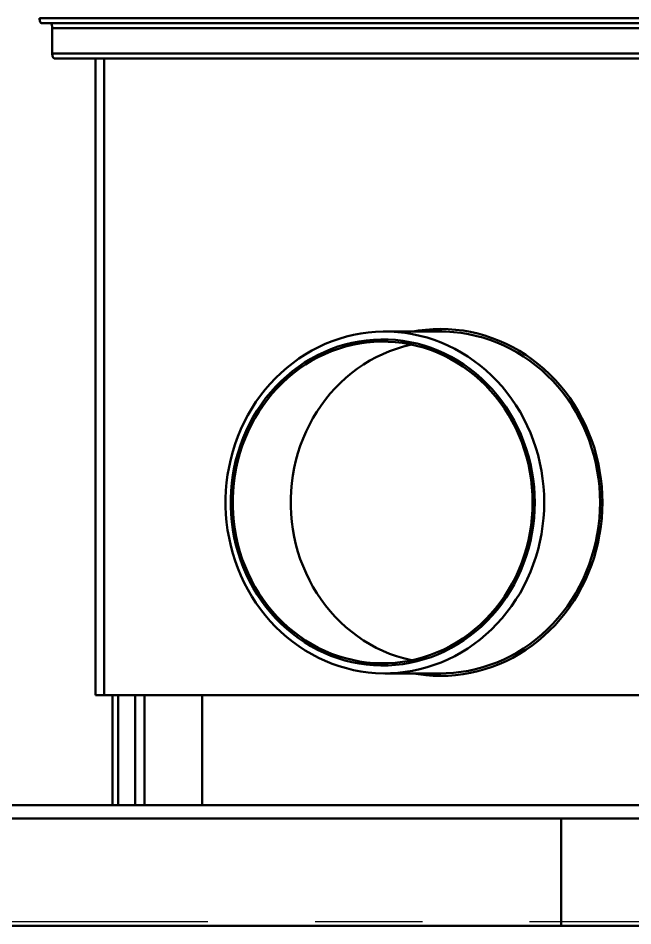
# Model space of a CAD drawing. Header units: inches. Extents: x 0 to 1408, y 0 to 1088.
# Drawn here: x 873.43 to 896.36, y 229.47 to 263.33 of the extents above; entities that cross this region are included whole.
import ezdxf

# ---------------------------------------------------------------- set-up
doc = ezdxf.new("R2010")
doc.units = ezdxf.units.IN
doc.header["$LTSCALE"] = 32
doc.header["$MEASUREMENT"] = 0
doc.linetypes.add('CENTER2', pattern=[1.125, 0.75, -0.125, 0.125, -0.125])
doc.linetypes.add('PHANTOM2', pattern=[1.25, 0.625, -0.125, 0.125, -0.125, 0.125, -0.125])
for name, color, linetype, lineweight in [('AM_0', 7, 'Continuous', 50), ('AM_6', 140, 'Continuous', 35), ('Equipment-AM_11', 92, 'PHANTOM2', 25)]:
    doc.layers.add(name, color=color, linetype=linetype, lineweight=lineweight)

# ---------------------------------------------------------------- blocks, each defined once
blk = doc.blocks.new('A$C9d734190')
at = {"layer": 'AM_0'}
for p, q in [((-45.61, 33.856), (-74.465, 33.856)), ((-74.465, 33.856), (-74.465, 33.856)), ((-45.61, 33.856), (-74.465, 33.856)), ((-45.542, 33.669), (-74.397, 33.669)), ((-69.376, 33.856), (-67.919, 33.856)), ((-67.744, 33.856), (-66.287, 33.856)), ((-53.87, 33.856), (-52.413, 33.856)), ((-45.136, 33.481), (-73.991, 33.481)), ((-73.991, 32.544), (-73.991, 33.481)), ((-45.136, 32.544), (-73.991, 32.544)), ((-45.069, 32.356), (-73.924, 32.356)), ((-72.378, 32.356), (-72.378, 8.606)), ((-72.058, 32.356), (-72.058, 8.606)), ((-59.496, 22.168), (-61.579, 22.168)), ((-61.579, 9.418), (-59.496, 9.418)), ((-72.378, 8.606), (-72.058, 8.606)), ((-72.058, 8.606), (-46.701, 8.606)), ((-71.738, 4.5), (-71.738, 8.606)), ((-71.528, 4.5), (-71.528, 8.606)), ((-70.893, 4.5), (-70.893, 8.606)), ((-70.545, 4.5), (-70.545, 8.606)), ((-68.391, 4.5), (-68.391, 8.606)), ((-89.174, 4.5), (-0.25, 4.5)), ((-96.887, 4), (-55, 4)), ((-55, 4), (-55, 0)), ((-55, 4), (55, 4)), ((-132, 0), (-55, 0)), ((-55, 0), (55, 0))]:
    blk.add_line(p, q, dxfattribs=at)
at = {"layer": 'AM_0', "flags": 128}
for points in [[(-74.397, 33.669), (-74.41, 33.672), (-74.423, 33.683), (-74.435, 33.7), (-74.445, 33.724), (-74.453, 33.752), (-74.46, 33.784), (-74.463, 33.82), (-74.465, 33.856)], [(-73.991, 33.481), (-73.993, 33.518), (-73.996, 33.553), (-74.003, 33.585), (-74.011, 33.614), (-74.021, 33.637), (-74.033, 33.655), (-74.046, 33.665), (-74.059, 33.669)], [(-73.924, 32.356), (-73.937, 32.36), (-73.95, 32.371), (-73.961, 32.388), (-73.972, 32.411), (-73.98, 32.44), (-73.986, 32.472), (-73.99, 32.507), (-73.991, 32.544)], [(-55.633, 15.793), (-55.639, 15.496), (-55.659, 15.2), (-55.691, 14.905), (-55.736, 14.613), (-55.793, 14.323), (-55.863, 14.036), (-55.946, 13.752), (-56.04, 13.474), (-56.147, 13.2), (-56.265, 12.932), (-56.395, 12.67), (-56.536, 12.414), (-56.688, 12.167), (-56.851, 11.927), (-57.024, 11.695), (-57.207, 11.472), (-57.399, 11.259), (-57.6, 11.055), (-57.81, 10.862), (-58.028, 10.679), (-58.254, 10.508), (-58.487, 10.347), (-58.727, 10.199), (-58.972, 10.063), (-59.224, 9.939), (-59.48, 9.828), (-59.741, 9.73), (-60.007, 9.645), (-60.275, 9.573), (-60.546, 9.515), (-60.82, 9.47), (-61.095, 9.439), (-61.371, 9.422), (-61.648, 9.418), (-61.925, 9.428), (-62.2, 9.453), (-62.475, 9.491), (-62.747, 9.542), (-63.017, 9.607), (-63.284, 9.686), (-63.547, 9.777), (-63.806, 9.882), (-64.06, 9.999), (-64.309, 10.129), (-64.552, 10.272), (-64.788, 10.426), (-65.018, 10.592), (-65.24, 10.769), (-65.454, 10.957), (-65.659, 11.156), (-65.856, 11.364), (-66.044, 11.582), (-66.221, 11.81), (-66.389, 12.046), (-66.547, 12.29), (-66.693, 12.541), (-66.829, 12.8), (-66.953, 13.065), (-67.066, 13.336), (-67.166, 13.612), (-67.255, 13.893), (-67.331, 14.179), (-67.395, 14.467), (-67.446, 14.759), (-67.485, 15.053), (-67.51, 15.348), (-67.523, 15.644), (-67.523, 15.941), (-67.51, 16.237), (-67.485, 16.533), (-67.446, 16.827), (-67.395, 17.118), (-67.331, 17.407), (-67.255, 17.692), (-67.166, 17.973), (-67.066, 18.249), (-66.953, 18.52), (-66.829, 18.786), (-66.693, 19.044), (-66.547, 19.296), (-66.389, 19.54), (-66.221, 19.776), (-66.044, 20.003), (-65.856, 20.221), (-65.659, 20.43), (-65.454, 20.628), (-65.24, 20.816), (-65.018, 20.993), (-64.788, 21.159), (-64.552, 21.314), (-64.309, 21.456), (-64.06, 21.586), (-63.806, 21.704), (-63.547, 21.808), (-63.284, 21.9), (-63.017, 21.978), (-62.747, 22.043), (-62.475, 22.095), (-62.2, 22.133), (-61.925, 22.157), (-61.648, 22.167), (-61.371, 22.164), (-61.095, 22.147), (-60.82, 22.116), (-60.546, 22.071), (-60.275, 22.013), (-60.007, 21.941), (-59.741, 21.856), (-59.48, 21.757), (-59.224, 21.646), (-58.972, 21.523), (-58.727, 21.386), (-58.487, 21.238), (-58.254, 21.078), (-58.028, 20.906), (-57.81, 20.724), (-57.6, 20.53), (-57.399, 20.327), (-57.207, 20.113), (-57.024, 19.89), (-56.851, 19.659), (-56.688, 19.419), (-56.536, 19.171), (-56.395, 18.916), (-56.265, 18.654), (-56.147, 18.386), (-56.04, 18.112), (-55.946, 17.833), (-55.863, 17.55), (-55.793, 17.263), (-55.736, 16.973), (-55.691, 16.68), (-55.659, 16.385), (-55.639, 16.089), (-55.633, 15.793)], [(-53.463, 15.793), (-53.469, 16.091), (-53.488, 16.39), (-53.52, 16.686), (-53.565, 16.981), (-53.623, 17.274), (-53.693, 17.563), (-53.775, 17.849), (-53.87, 18.13), (-53.977, 18.406), (-54.095, 18.676), (-54.225, 18.941), (-54.366, 19.198), (-54.518, 19.449), (-54.681, 19.691), (-54.854, 19.925), (-55.037, 20.151), (-55.23, 20.367), (-55.431, 20.573), (-55.642, 20.77), (-55.86, 20.955), (-56.086, 21.13), (-56.32, 21.293), (-56.56, 21.444), (-56.807, 21.584), (-57.059, 21.711), (-57.317, 21.825), (-57.579, 21.926), (-57.845, 22.015), (-58.115, 22.09), (-58.387, 22.152), (-58.663, 22.2), (-58.939, 22.234), (-59.217, 22.255), (-59.496, 22.262), (-59.775, 22.255), (-60.053, 22.234), (-60.33, 22.2), (-60.521, 22.168)], [(-53.55, 15.793), (-53.557, 16.089), (-53.576, 16.385), (-53.608, 16.68), (-53.653, 16.973), (-53.71, 17.263), (-53.781, 17.55), (-53.863, 17.833), (-53.958, 18.112), (-54.064, 18.386), (-54.183, 18.654), (-54.313, 18.916), (-54.454, 19.171), (-54.606, 19.419), (-54.768, 19.659), (-54.941, 19.89), (-55.124, 20.113), (-55.316, 20.327), (-55.518, 20.53), (-55.727, 20.724), (-55.945, 20.906), (-56.171, 21.078), (-56.404, 21.238), (-56.644, 21.386), (-56.89, 21.523), (-57.141, 21.646), (-57.398, 21.757), (-57.659, 21.856), (-57.924, 21.941), (-58.192, 22.013), (-58.464, 22.071), (-58.737, 22.116), (-59.012, 22.147), (-59.289, 22.164), (-59.496, 22.168)], [(-55.988, 15.793), (-55.995, 16.084), (-56.014, 16.375), (-56.047, 16.665), (-56.092, 16.952), (-56.15, 17.237), (-56.221, 17.519), (-56.305, 17.796), (-56.401, 18.069), (-56.508, 18.337), (-56.628, 18.599), (-56.759, 18.854), (-56.902, 19.103), (-57.055, 19.344), (-57.22, 19.576), (-57.394, 19.8), (-57.578, 20.015), (-57.771, 20.22), (-57.974, 20.415), (-58.185, 20.599), (-58.404, 20.772), (-58.63, 20.934), (-58.864, 21.083), (-59.103, 21.221), (-59.349, 21.346), (-59.6, 21.459), (-59.856, 21.558), (-60.116, 21.644), (-60.379, 21.717), (-60.645, 21.776), (-60.914, 21.821), (-61.185, 21.853), (-61.456, 21.87), (-61.728, 21.874), (-62, 21.863), (-62.271, 21.839), (-62.541, 21.8), (-62.808, 21.748), (-63.073, 21.682), (-63.335, 21.603), (-63.593, 21.51), (-63.846, 21.404), (-64.095, 21.285), (-64.338, 21.154), (-64.574, 21.01), (-64.804, 20.854), (-65.027, 20.687), (-65.242, 20.508), (-65.449, 20.318), (-65.647, 20.119), (-65.836, 19.909), (-66.015, 19.689), (-66.184, 19.461), (-66.343, 19.224), (-66.491, 18.98), (-66.628, 18.728), (-66.753, 18.469), (-66.867, 18.204), (-66.969, 17.933), (-67.059, 17.658), (-67.136, 17.378), (-67.201, 17.095), (-67.252, 16.809), (-67.291, 16.52), (-67.317, 16.23), (-67.33, 15.939), (-67.33, 15.647), (-67.317, 15.356), (-67.291, 15.065), (-67.252, 14.777), (-67.201, 14.49), (-67.136, 14.207), (-67.059, 13.927), (-66.969, 13.652), (-66.867, 13.382), (-66.753, 13.117), (-66.628, 12.858), (-66.491, 12.606), (-66.343, 12.361), (-66.184, 12.124), (-66.015, 11.896), (-65.836, 11.677), (-65.647, 11.467), (-65.449, 11.267), (-65.242, 11.077), (-65.027, 10.899), (-64.804, 10.731), (-64.574, 10.575), (-64.338, 10.432), (-64.095, 10.3), (-63.846, 10.181), (-63.593, 10.075), (-63.335, 9.983), (-63.073, 9.903), (-62.808, 9.837), (-62.541, 9.785), (-62.271, 9.747), (-62, 9.722), (-61.728, 9.712), (-61.456, 9.715), (-61.185, 9.733), (-60.914, 9.764), (-60.645, 9.81), (-60.379, 9.869), (-60.116, 9.941), (-59.856, 10.027), (-59.6, 10.127), (-59.349, 10.239), (-59.103, 10.364), (-58.864, 10.502), (-58.63, 10.652), (-58.404, 10.814), (-58.185, 10.987), (-57.974, 11.171), (-57.771, 11.366), (-57.578, 11.571), (-57.394, 11.785), (-57.22, 12.009), (-57.055, 12.242), (-56.902, 12.483), (-56.759, 12.731), (-56.628, 12.986), (-56.508, 13.248), (-56.401, 13.516), (-56.305, 13.789), (-56.221, 14.067), (-56.15, 14.348), (-56.092, 14.633), (-56.047, 14.921), (-56.014, 15.21), (-55.995, 15.501), (-55.988, 15.793)], [(-56.064, 15.793), (-56.07, 16.08), (-56.09, 16.367), (-56.122, 16.653), (-56.167, 16.937), (-56.224, 17.218), (-56.294, 17.496), (-56.376, 17.77), (-56.471, 18.039), (-56.577, 18.303), (-56.695, 18.561), (-56.825, 18.813), (-56.966, 19.059), (-57.117, 19.296), (-57.279, 19.526), (-57.451, 19.747), (-57.633, 19.958), (-57.823, 20.161), (-58.023, 20.353), (-58.231, 20.535), (-58.447, 20.705), (-58.671, 20.865), (-58.901, 21.013), (-59.137, 21.149), (-59.38, 21.272), (-59.628, 21.383), (-59.88, 21.481), (-60.136, 21.566), (-60.396, 21.638), (-60.659, 21.696), (-60.924, 21.741), (-61.191, 21.772), (-61.459, 21.789), (-61.727, 21.792), (-61.995, 21.782), (-62.263, 21.758), (-62.529, 21.72), (-62.793, 21.668), (-63.054, 21.603), (-63.313, 21.525), (-63.567, 21.434), (-63.817, 21.329), (-64.062, 21.212), (-64.302, 21.082), (-64.535, 20.94), (-64.762, 20.787), (-64.982, 20.621), (-65.194, 20.445), (-65.398, 20.258), (-65.593, 20.061), (-65.78, 19.854), (-65.957, 19.637), (-66.124, 19.412), (-66.28, 19.178), (-66.426, 18.937), (-66.562, 18.688), (-66.685, 18.433), (-66.798, 18.172), (-66.898, 17.905), (-66.987, 17.633), (-67.063, 17.357), (-67.126, 17.078), (-67.178, 16.795), (-67.216, 16.51), (-67.242, 16.224), (-67.255, 15.937), (-67.255, 15.649), (-67.242, 15.361), (-67.216, 15.075), (-67.178, 14.79), (-67.126, 14.508), (-67.063, 14.228), (-66.987, 13.952), (-66.898, 13.681), (-66.798, 13.414), (-66.685, 13.152), (-66.562, 12.897), (-66.426, 12.649), (-66.28, 12.407), (-66.124, 12.174), (-65.957, 11.948), (-65.78, 11.732), (-65.593, 11.525), (-65.398, 11.327), (-65.194, 11.14), (-64.982, 10.964), (-64.762, 10.799), (-64.535, 10.645), (-64.302, 10.503), (-64.062, 10.374), (-63.817, 10.256), (-63.567, 10.152), (-63.313, 10.06), (-63.054, 9.982), (-62.793, 9.917), (-62.529, 9.865), (-62.263, 9.828), (-61.995, 9.803), (-61.727, 9.793), (-61.459, 9.797), (-61.191, 9.814), (-60.924, 9.845), (-60.659, 9.89), (-60.396, 9.948), (-60.136, 10.019), (-59.88, 10.104), (-59.628, 10.202), (-59.38, 10.313), (-59.137, 10.437), (-58.901, 10.573), (-58.671, 10.721), (-58.447, 10.88), (-58.231, 11.051), (-58.023, 11.233), (-57.823, 11.425), (-57.633, 11.627), (-57.451, 11.839), (-57.279, 12.06), (-57.117, 12.289), (-56.966, 12.527), (-56.825, 12.772), (-56.695, 13.024), (-56.577, 13.282), (-56.471, 13.547), (-56.376, 13.816), (-56.294, 14.09), (-56.224, 14.368), (-56.167, 14.649), (-56.122, 14.932), (-56.09, 15.218), (-56.07, 15.505), (-56.064, 15.793)], [(-60.578, 21.679), (-60.629, 21.668), (-60.89, 21.603), (-61.149, 21.525), (-61.403, 21.434), (-61.653, 21.329), (-61.898, 21.212), (-62.138, 21.082), (-62.371, 20.94), (-62.598, 20.787), (-62.818, 20.621), (-63.03, 20.445), (-63.234, 20.258), (-63.429, 20.061), (-63.616, 19.854), (-63.793, 19.637), (-63.96, 19.412), (-64.116, 19.178), (-64.262, 18.937), (-64.397, 18.688), (-64.521, 18.433), (-64.634, 18.172), (-64.734, 17.905), (-64.823, 17.633), (-64.899, 17.357), (-64.962, 17.078), (-65.014, 16.795), (-65.052, 16.51), (-65.078, 16.224), (-65.091, 15.937), (-65.091, 15.649), (-65.078, 15.361), (-65.052, 15.075), (-65.014, 14.79), (-64.962, 14.508), (-64.899, 14.228), (-64.823, 13.952), (-64.734, 13.681), (-64.634, 13.414), (-64.521, 13.152), (-64.397, 12.897), (-64.262, 12.649), (-64.116, 12.407), (-63.96, 12.174), (-63.793, 11.948), (-63.616, 11.732), (-63.429, 11.525), (-63.234, 11.327), (-63.03, 11.14), (-62.818, 10.964), (-62.598, 10.799), (-62.371, 10.645), (-62.138, 10.503), (-61.898, 10.374), (-61.653, 10.256), (-61.403, 10.152), (-61.149, 10.06), (-60.89, 9.982), (-60.629, 9.917), (-60.578, 9.906)], [(-60.521, 9.418), (-60.33, 9.386), (-60.053, 9.351), (-59.775, 9.331), (-59.496, 9.324), (-59.217, 9.331), (-58.939, 9.351), (-58.663, 9.386), (-58.387, 9.434), (-58.115, 9.496), (-57.845, 9.571), (-57.579, 9.659), (-57.317, 9.761), (-57.059, 9.875), (-56.807, 10.002), (-56.56, 10.141), (-56.32, 10.293), (-56.086, 10.456), (-55.86, 10.63), (-55.642, 10.816), (-55.431, 11.012), (-55.23, 11.218), (-55.037, 11.435), (-54.854, 11.66), (-54.681, 11.894), (-54.518, 12.137), (-54.366, 12.387), (-54.225, 12.645), (-54.095, 12.909), (-53.977, 13.18), (-53.87, 13.456), (-53.775, 13.737), (-53.693, 14.022), (-53.623, 14.312), (-53.565, 14.604), (-53.52, 14.899), (-53.488, 15.196), (-53.469, 15.494), (-53.463, 15.793)], [(-59.496, 9.418), (-59.289, 9.422), (-59.012, 9.439), (-58.737, 9.47), (-58.464, 9.515), (-58.192, 9.573), (-57.924, 9.645), (-57.659, 9.73), (-57.398, 9.828), (-57.141, 9.939), (-56.89, 10.063), (-56.644, 10.199), (-56.404, 10.347), (-56.171, 10.508), (-55.945, 10.679), (-55.727, 10.862), (-55.518, 11.055), (-55.316, 11.259), (-55.124, 11.472), (-54.941, 11.695), (-54.768, 11.927), (-54.606, 12.167), (-54.454, 12.414), (-54.313, 12.67), (-54.183, 12.932), (-54.064, 13.2), (-53.958, 13.474), (-53.863, 13.752), (-53.781, 14.036), (-53.71, 14.323), (-53.653, 14.613), (-53.608, 14.905), (-53.576, 15.2), (-53.557, 15.496), (-53.55, 15.793)]]:
    blk.add_lwpolyline(points, dxfattribs=at)
at = {"layer": 'AM_0'}
for centre, start, end in [((-59.405, 16.622), 90.4637, 100.4761), ((-59.405, 14.963), 259.5239, 269.5363)]:
    blk.add_arc(centre, 5.639, start, end, dxfattribs=at)

msp = doc.modelspace()

# ---------------------------------------------------------------- linework, layer by layer
at = {"layer": 'AM_6', "linetype": 'CENTER2'}
msp.add_lwpolyline([(872.627318, 368.381294), (924.42182, 368.381294, -0.375040604), (930.542095, 363.030047), (930.542095, 237.485644, -0.414213562), (926.542095, 233.485644), (872.552946, 233.485644, -0.414213562), (868.552946, 237.485644), (868.552946, 305.080964)], format="xyb", dxfattribs=at)
at = {"layer": 'Equipment-AM_11', "linetype": 'CENTER2'}
msp.add_line((748.509907, 229.636308), (1124.95413, 229.636308), dxfattribs=at)

# ---------------------------------------------------------------- block references
at = {"layer": 'AM_6', "linetype": 'CENTER2'}
msp.add_blockref('A$C9d734190', (948.690018, 229.472002), dxfattribs=at)

doc.saveas('drawing.dxf')
